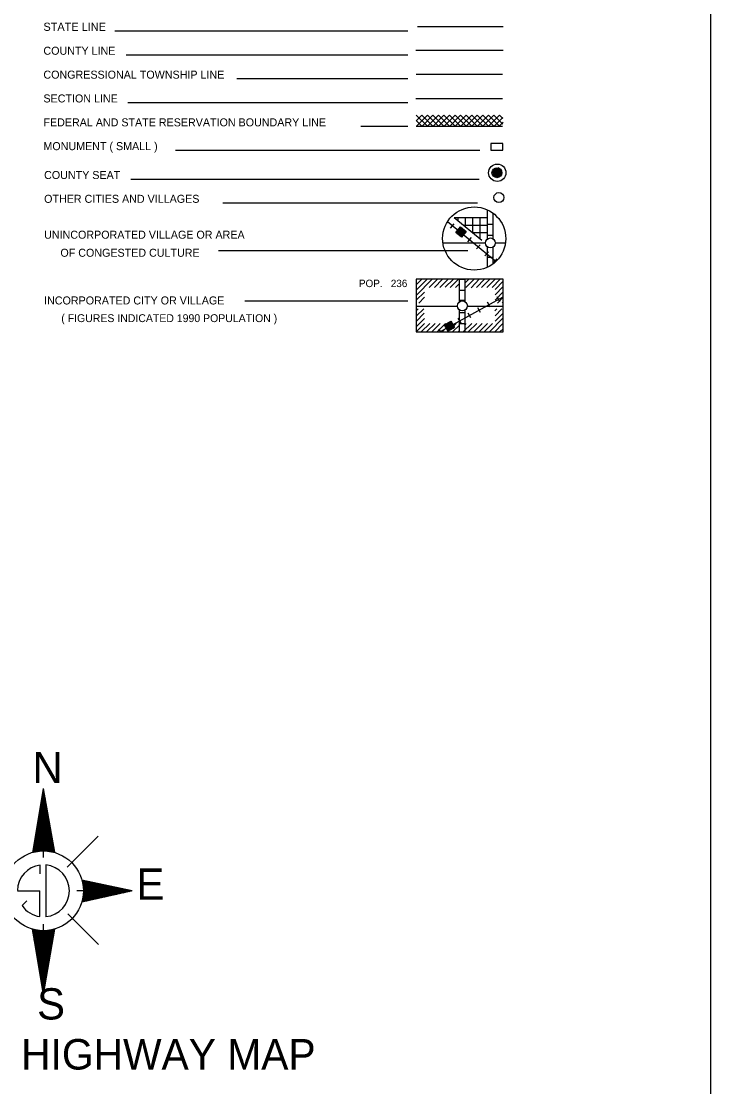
# Model space of a CAD drawing. Extents: x 1905634 to 2449195, y 15438879 to 15871929.
# Drawn here: x 2314796 to 2352099, y 15563409 to 15621084 of the extents above; entities that cross this region are included whole.
import ezdxf

# ---------------------------------------------------------------- set-up
doc = ezdxf.new("R2010")
doc.units = 0
for name, color, linetype in [('L12', 7, 'Continuous'), ('L23', 7, 'Continuous'), ('L24', 7, 'Continuous'), ('L25', 7, 'Continuous')]:
    doc.layers.add(name, color=color, linetype=linetype)

msp = doc.modelspace()

# ---------------------------------------------------------------- linework, layer by layer
at = {"layer": 'L12'}
for p, q in [((2337608, 15609083), (2339910, 15609083)), ((2340454, 15609083), (2340992, 15609083)), ((2336151, 15605672), (2338395, 15605672)), ((2338933, 15605672), (2340834, 15605672))]:
    msp.add_line(p, q, dxfattribs=at)
at = {"layer": 'L23'}
for p, q in [((2352099, 15501252), (2352098, 15677633)), ((2336235, 15620805), (2340866, 15620805)), ((2319852, 15620568), (2335713, 15620568)), ((2320469, 15619274), (2335713, 15619274)), ((2336135, 15619517), (2340866, 15619517)), ((2326451, 15617980), (2335713, 15617980)), ((2336167, 15618223), (2340834, 15618223)), ((2336135, 15616898), (2340834, 15616898)), ((2320554, 15616692), (2335713, 15616692)), ((2336167, 15616005), (2336769, 15615409)), ((2336167, 15615710), (2336462, 15615414)), ((2336177, 15615414), (2336769, 15616005)), ((2336177, 15615710), (2336468, 15616005)), ((2336468, 15616005), (2337069, 15615409)), ((2336478, 15615414), (2337069, 15616005)), ((2336769, 15616005), (2337370, 15615409)), ((2336779, 15615414), (2337370, 15616005)), ((2337069, 15616005), (2337666, 15615409)), ((2337075, 15615414), (2337666, 15616005)), ((2337370, 15616005), (2337967, 15615409)), ((2337376, 15615414), (2337967, 15616005)), ((2337666, 15616005), (2338268, 15615409)), ((2337677, 15615414), (2338268, 15616005)), ((2337967, 15616005), (2338569, 15615409)), ((2337978, 15615414), (2338569, 15616005)), ((2338268, 15616005), (2338870, 15615409)), ((2338279, 15615414), (2338870, 15616005)), ((2338569, 15616005), (2339171, 15615409)), ((2338574, 15615414), (2339171, 15616005)), ((2338870, 15616005), (2339467, 15615409)), ((2338875, 15615414), (2339467, 15616005)), ((2339171, 15616005), (2339768, 15615409)), ((2339176, 15615414), (2339768, 15616005)), ((2339467, 15616005), (2340068, 15615409)), ((2339477, 15615414), (2340068, 15616005)), ((2339768, 15616005), (2340369, 15615409)), ((2339778, 15615414), (2340369, 15616005)), ((2340068, 15616005), (2340670, 15615409)), ((2340079, 15615414), (2340670, 15616005)), ((2340369, 15616005), (2340850, 15615525)), ((2340396, 15615430), (2340850, 15615884)), ((2340649, 15615414), (2340866, 15615625)), ((2340670, 15616005), (2340845, 15615831)), ((2335713, 15615398), (2333168, 15615398)), ((2336167, 15615409), (2340834, 15615409)), ((2323136, 15614110), (2339609, 15614110)), ((2320717, 15612547), (2339577, 15612547)), ((2325702, 15611258), (2339482, 15611258)), ((2338226, 15610456), (2340026, 15610456)), ((2338426, 15610308), (2338426, 15610456)), ((2338828, 15609965), (2338828, 15610456)), ((2339229, 15609664), (2339229, 15610456)), ((2339625, 15609315), (2339625, 15610456)), ((2340026, 15609315), (2340026, 15610873)), ((2340327, 15609315), (2340327, 15610688)), ((2338025, 15609891), (2338210, 15610123)), ((2338395, 15609759), (2338743, 15609801)), ((2338416, 15609790), (2338717, 15609817)), ((2338437, 15609817), (2338696, 15609838)), ((2338469, 15609849), (2338659, 15609864)), ((2338484, 15609875), (2338632, 15609880)), ((2338511, 15609896), (2338611, 15609907)), ((2338527, 15609922), (2338585, 15609922)), ((2338712, 15610054), (2340026, 15610054)), ((2340026, 15610107), (2340327, 15610107)), ((2338300, 15609648), (2338859, 15609706)), ((2338326, 15609674), (2338828, 15609722)), ((2338337, 15609632), (2338833, 15609680)), ((2338352, 15609701), (2338801, 15609748)), ((2338358, 15609606), (2338817, 15609658)), ((2338379, 15609732), (2338775, 15609775)), ((2338395, 15609585), (2338785, 15609621)), ((2338416, 15609563), (2338770, 15609600)), ((2338442, 15609542), (2338743, 15609574)), ((2338469, 15609516), (2338727, 15609548)), ((2338500, 15609521), (2338685, 15609759)), ((2338500, 15609489), (2338701, 15609516)), ((2338527, 15609474), (2338675, 15609489)), ((2338553, 15609447), (2338659, 15609458)), ((2338574, 15609431), (2338632, 15609431)), ((2338960, 15609141), (2339150, 15609373)), ((2339229, 15609658), (2340026, 15609658)), ((2340026, 15609505), (2340327, 15609505)), ((2325459, 15608671), (2338949, 15608671)), ((2339424, 15608766), (2339620, 15608988)), ((2340026, 15607773), (2340026, 15608866)), ((2340327, 15607958), (2340327, 15608866)), ((2339884, 15608381), (2340079, 15608613)), ((2340026, 15608307), (2340327, 15608307)), ((2340354, 15608000), (2340544, 15608233)), ((2336161, 15606818), (2336468, 15607134)), ((2336161, 15606538), (2336753, 15607134)), ((2336177, 15606263), (2337017, 15607113)), ((2336869, 15606675), (2337318, 15607124)), ((2337154, 15606680), (2337592, 15607124)), ((2337444, 15606675), (2337893, 15607134)), ((2337735, 15606691), (2338162, 15607113)), ((2338009, 15606680), (2338453, 15607134)), ((2338511, 15607124), (2338812, 15607124)), ((2338511, 15605904), (2338511, 15607124)), ((2338812, 15605915), (2338812, 15607124)), ((2338817, 15606923), (2339028, 15607140)), ((2338854, 15606675), (2339292, 15607124)), ((2339129, 15606664), (2339577, 15607124)), ((2339424, 15606680), (2339863, 15607124)), ((2339694, 15606675), (2340142, 15607124)), ((2339984, 15606675), (2340428, 15607124)), ((2340269, 15606675), (2340707, 15607124)), ((2340428, 15606559), (2340876, 15607008)), ((2336167, 15605983), (2336610, 15606416)), ((2338284, 15606680), (2338511, 15606897)), ((2338511, 15606522), (2338812, 15606522)), ((2340428, 15606274), (2340876, 15606723)), ((2340433, 15605989), (2340876, 15606443)), ((2326884, 15605946), (2335702, 15605946)), ((2336304, 15605825), (2336610, 15606142)), ((2338511, 15605983), (2338812, 15605983)), ((2340169, 15605614), (2340016, 15605872)), ((2340692, 15605904), (2340544, 15606163)), ((2340560, 15605830), (2340876, 15606158)), ((2340834, 15605830), (2340876, 15605872)), ((2336167, 15605413), (2336277, 15605524)), ((2336167, 15605123), (2336578, 15605524)), ((2336167, 15604838), (2336600, 15605281)), ((2338511, 15604273), (2338511, 15605455)), ((2338511, 15605323), (2338812, 15605323)), ((2338812, 15604273), (2338812, 15605455)), ((2339118, 15605033), (2338970, 15605292)), ((2339641, 15605323), (2339493, 15605582)), ((2340417, 15605413), (2340533, 15605524)), ((2340428, 15605138), (2340802, 15605513)), ((2340428, 15604848), (2340866, 15605292)), ((2336161, 15604273), (2336621, 15604721)), ((2336177, 15604563), (2336610, 15604996)), ((2336441, 15604273), (2336895, 15604716)), ((2336742, 15604283), (2337186, 15604716)), ((2337017, 15604273), (2337460, 15604721)), ((2337302, 15604273), (2337751, 15604721)), ((2337587, 15604283), (2338020, 15604716)), ((2337719, 15604621), (2337735, 15604674)), ((2337735, 15604589), (2337766, 15604690)), ((2337751, 15604563), (2337793, 15604705)), ((2337766, 15604542), (2337824, 15604721)), ((2337793, 15604500), (2337861, 15604748)), ((2337809, 15604463), (2337893, 15604764)), ((2337824, 15604441), (2337920, 15604779)), ((2337835, 15604405), (2337951, 15604790)), ((2337851, 15604257), (2338321, 15604732)), ((2337861, 15604373), (2337983, 15604816)), ((2337877, 15604341), (2338009, 15604822)), ((2337893, 15604315), (2338041, 15604848)), ((2337920, 15604331), (2338062, 15604816)), ((2338067, 15604447), (2337920, 15604716)), ((2337951, 15604346), (2338078, 15604790)), ((2337983, 15604368), (2338094, 15604748)), ((2338020, 15604383), (2338110, 15604721)), ((2338041, 15604399), (2338125, 15604690)), ((2338078, 15604415), (2338141, 15604663)), ((2338110, 15604441), (2338168, 15604632)), ((2338136, 15604447), (2338184, 15604600)), ((2338152, 15604283), (2338495, 15604621)), ((2338595, 15604742), (2338442, 15605006)), ((2338511, 15604721), (2338812, 15604721)), ((2338712, 15604267), (2339171, 15604732)), ((2338791, 15604642), (2338875, 15604721)), ((2339002, 15604283), (2339445, 15604721)), ((2339287, 15604273), (2339725, 15604721)), ((2339562, 15604267), (2340016, 15604721)), ((2339863, 15604288), (2340301, 15604721)), ((2340137, 15604273), (2340860, 15605006)), ((2340417, 15604273), (2340860, 15604716)), ((2337476, 15604283), (2337392, 15604426)), ((2338168, 15604463), (2338199, 15604573)), ((2338194, 15604484), (2338210, 15604542)), ((2338426, 15604267), (2338500, 15604346)), ((2340692, 15604273), (2340866, 15604441)), ((2317276, 15575295), (2318961, 15576979)), ((2318976, 15571102), (2317308, 15572771))]:
    msp.add_line(p, q, dxfattribs=at)
for points in [[(2340860, 15614110), (2340860, 15614464), (2340211, 15614464), (2340211, 15614110)], [(2338300, 15609648), (2338553, 15609959), (2338859, 15609706), (2338611, 15609400)], [(2337893, 15604315), (2337703, 15604658), (2338041, 15604848), (2338236, 15604505)]]:
    msp.add_lwpolyline(points, close=True, dxfattribs=at)
for points in [[(2340375, 15613075), (2340644, 15613149), (2340354, 15613064), (2340670, 15613122), (2340332, 15613017), (2340670, 15613101), (2340676, 15613107), (2340295, 15612990), (2340734, 15613075), (2340317, 15612943), (2340750, 15613022), (2340285, 15612874), (2340771, 15612990), (2340274, 15612790), (2340771, 15612932), (2340327, 15612774), (2340776, 15612890), (2340327, 15612705), (2340734, 15612832), (2340417, 15612663), (2340718, 15612774), (2340517, 15612647), (2340718, 15612726), (2340750, 15612848), (2340332, 15612747)], [(2338226, 15610456), (2339709, 15609241)], [(2337861, 15610239), (2340486, 15608090)], [(2337687, 15607124), (2336161, 15607124), (2336161, 15604273), (2340876, 15604273), (2340876, 15607124), (2337687, 15607124)], [(2337471, 15604288), (2340866, 15606173)]]:
    msp.add_lwpolyline(points, dxfattribs=at)
for centre, radius in [((2340552, 15612886), 469), ((2340534, 15612886), 269), ((2340638, 15611543), 269), ((2340179, 15609086), 269), ((2338662, 15605678), 269)]:
    msp.add_circle(centre, radius, dxfattribs=at)
msp.add_ellipse((2339302, 15609324), major_axis=(-10, -1709), ratio=0.999925, dxfattribs=at)
at = {"layer": 'L24'}
for p, q in [((2315983, 15579545), (2315402, 15576087)), ((2315998, 15579455), (2315434, 15576102)), ((2316020, 15579360), (2315465, 15576113)), ((2316035, 15579286), (2315492, 15576124)), ((2315983, 15579545), (2316585, 15576097)), ((2316041, 15579186), (2315523, 15576129)), ((2316056, 15579112), (2315560, 15576139)), ((2316078, 15579012), (2315592, 15576139)), ((2316093, 15578927), (2315624, 15576145)), ((2316109, 15578837), (2315650, 15576155)), ((2316125, 15578753), (2315682, 15576155)), ((2316136, 15578653), (2315719, 15576155)), ((2316152, 15578573), (2315750, 15576161)), ((2316167, 15578478), (2315777, 15576161)), ((2316183, 15578405), (2315808, 15576171)), ((2316199, 15578304), (2315835, 15576171)), ((2316215, 15578214), (2315866, 15576171)), ((2316236, 15578119), (2315898, 15576182)), ((2316252, 15578030), (2315935, 15576182)), ((2316257, 15577945), (2315956, 15576171)), ((2316273, 15577855), (2315993, 15576182)), ((2316294, 15577755), (2316025, 15576182)), ((2316310, 15577671), (2316057, 15576182)), ((2316326, 15577581), (2316083, 15576171)), ((2316331, 15577496), (2316109, 15576171)), ((2316357, 15577407), (2316141, 15576171)), ((2316368, 15577327), (2316173, 15576171)), ((2316384, 15577227), (2316210, 15576161)), ((2316400, 15577137), (2316236, 15576161)), ((2316416, 15577053), (2316257, 15576161)), ((2316431, 15576974), (2316294, 15576155)), ((2316453, 15576879), (2316326, 15576145)), ((2316458, 15576778), (2316352, 15576145)), ((2316474, 15576694), (2316384, 15576139)), ((2316490, 15576604), (2316410, 15576129)), ((2316511, 15576530), (2316442, 15576129)), ((2316516, 15576419), (2316468, 15576129)), ((2316532, 15576345), (2316500, 15576113)), ((2315983, 15576182), (2315983, 15575823)), ((2316553, 15576256), (2316526, 15576102)), ((2316569, 15576171), (2316558, 15576102)), ((2318074, 15574603), (2320798, 15574022)), ((2318084, 15574582), (2320735, 15573996)), ((2318089, 15574545), (2320661, 15573985)), ((2318100, 15574513), (2320582, 15573969)), ((2318110, 15574482), (2320518, 15573954)), ((2318110, 15574445), (2320444, 15573938)), ((2318116, 15574413), (2320376, 15573922)), ((2318126, 15574381), (2320307, 15573911)), ((2318132, 15574344), (2320233, 15573895)), ((2318132, 15574313), (2320159, 15573880)), ((2318132, 15574286), (2320091, 15573864)), ((2318142, 15574254), (2320027, 15573848)), ((2318153, 15574228), (2319959, 15573827)), ((2318153, 15574196), (2319890, 15573822)), ((2318153, 15574165), (2319816, 15573806)), ((2318153, 15574128), (2319742, 15573790)), ((2318158, 15574096), (2319668, 15573769)), ((2318158, 15574070), (2319610, 15573753)), ((2318158, 15574038), (2319536, 15573737)), ((2317794, 15574022), (2318158, 15574022)), ((2318074, 15573420), (2320101, 15573864)), ((2318084, 15573473), (2318200, 15573447)), ((2318089, 15573494), (2318269, 15573462)), ((2318100, 15573531), (2318343, 15573478)), ((2318111, 15573589), (2318485, 15573505)), ((2318111, 15573552), (2318406, 15573494)), ((2318116, 15573621), (2318549, 15573521)), ((2318126, 15573647), (2318617, 15573536)), ((2318132, 15573737), (2318834, 15573589)), ((2318132, 15573705), (2318760, 15573573)), ((2318132, 15573674), (2318686, 15573552)), ((2318142, 15573795), (2318966, 15573621)), ((2318142, 15573763), (2318903, 15573605)), ((2318153, 15573890), (2319177, 15573663)), ((2318153, 15573853), (2319098, 15573647)), ((2318153, 15573822), (2319040, 15573631)), ((2318158, 15574006), (2319467, 15573721)), ((2318158, 15573969), (2319394, 15573705)), ((2318158, 15573948), (2319309, 15573695)), ((2318158, 15573911), (2319251, 15573679)), ((2320101, 15573864), (2320798, 15574022)), ((2318074, 15573447), (2318126, 15573431)), ((2315386, 15571931), (2315460, 15571519)), ((2315407, 15571921), (2315402, 15571873)), ((2315434, 15571921), (2315407, 15571778)), ((2315465, 15571910), (2315423, 15571704)), ((2315492, 15571910), (2315444, 15571614)), ((2315523, 15571905), (2315460, 15571519)), ((2315550, 15571894), (2315476, 15571430)), ((2315581, 15571889), (2315481, 15571340)), ((2315608, 15571878), (2315502, 15571255)), ((2315640, 15571878), (2315518, 15571160)), ((2315676, 15571873), (2315534, 15571071)), ((2315703, 15571873), (2315550, 15570981)), ((2315735, 15571873), (2315560, 15570896)), ((2315761, 15571863), (2315576, 15570812)), ((2315793, 15571852), (2315592, 15570722)), ((2315824, 15571852), (2315608, 15570622)), ((2315851, 15571852), (2315624, 15570537)), ((2315882, 15571847), (2315640, 15570448)), ((2315909, 15571847), (2315650, 15570363)), ((2315940, 15571836), (2315666, 15570273)), ((2315977, 15571847), (2315682, 15570189)), ((2315999, 15571847), (2315703, 15570094)), ((2316036, 15571836), (2315719, 15570004)), ((2316057, 15571847), (2315724, 15569920)), ((2316094, 15571852), (2315740, 15569830)), ((2316125, 15571852), (2315761, 15569729)), ((2316157, 15571852), (2315777, 15569640)), ((2316194, 15571852), (2315793, 15569545)), ((2316215, 15571863), (2315798, 15569460)), ((2316252, 15571863), (2315819, 15569370)), ((2316284, 15571873), (2315835, 15569286)), ((2316310, 15571873), (2315851, 15569186)), ((2316342, 15571878), (2315867, 15569096)), ((2316373, 15571878), (2315877, 15569022)), ((2316410, 15571889), (2315898, 15568927)), ((2316432, 15571894), (2315909, 15568821)), ((2316468, 15571905), (2315925, 15568747)), ((2316500, 15571910), (2315941, 15568652)), ((2316532, 15571921), (2315956, 15568573)), ((2316569, 15571921), (2315977, 15568489)), ((2315983, 15572206), (2315983, 15571847)), ((2316600, 15571937), (2315983, 15568394)), ((2315460, 15571519), (2315983, 15568394))]:
    msp.add_line(p, q, dxfattribs=at)
msp.add_circle((2315992, 15574013), 2163, dxfattribs=at)
at = {"layer": 'L25'}
for p, q in [((2315819, 15574930), (2315819, 15575405)), ((2316136, 15572612), (2316136, 15575411)), ((2314583, 15574012), (2315798, 15574012)), ((2314842, 15573214), (2315090, 15573462)), ((2315798, 15572623), (2315798, 15574012))]:
    msp.add_line(p, q, dxfattribs=at)
for start, end in [(97.21538, 179.59904), (275.67074, 84.3213), (214.85109, 261.98688)]:
    msp.add_arc((2315992, 15574013), 1405, start, end, dxfattribs=at)

# ---------------------------------------------------------------- texts
at = {"layer": 'L23'}
for s, height, p in [('STATE LINE', 441.6, (2315992, 15620568)), ('COUNTY LINE', 433.31, (2315992, 15619274)), ('CONGRESSIONAL TOWNSHIP LINE', 433.31, (2315992, 15617980)), ('SECTION LINE', 433.31, (2315992, 15616692)), ('FEDERAL AND STATE RESERVATION BOUNDARY LINE', 433.31, (2315992, 15615398)), ('MONUMENT ( SMALL )', 433.31, (2315992, 15614110)), ('COUNTY SEAT', 433.31, (2316029, 15612547)), ('OTHER CITIES AND VILLAGES', 433.31, (2316029, 15611258)), ('UNINCORPORATED VILLAGE OR AREA', 433.31, (2316029, 15609315)), ('OF CONGESTED CULTURE', 433.31, (2316911, 15608338)), ('POP.   236', 400, (2333067, 15606696)), ('INCORPORATED CITY OR VILLAGE', 433.31, (2316029, 15605756)), ('( FIGURES INDICATED 1990 POPULATION )', 425.01, (2316958, 15604801))]:
    msp.add_text(s, height=height, dxfattribs=at).set_placement(p)
msp.add_text('GENERAL HIGHWAY MAP', height=1649.94, rotation=359.99993, dxfattribs=at).set_placement((2303628, 15564338))
at = {"layer": 'L25'}
for s, height, p in [('N', 1683, (2315402, 15579846)), ('E', 1692, (2321025, 15573531)), ('S', 1692, (2315650, 15567047))]:
    msp.add_text(s, height=height, rotation=0.00111, dxfattribs=at).set_placement(p)

doc.saveas('drawing.dxf')
